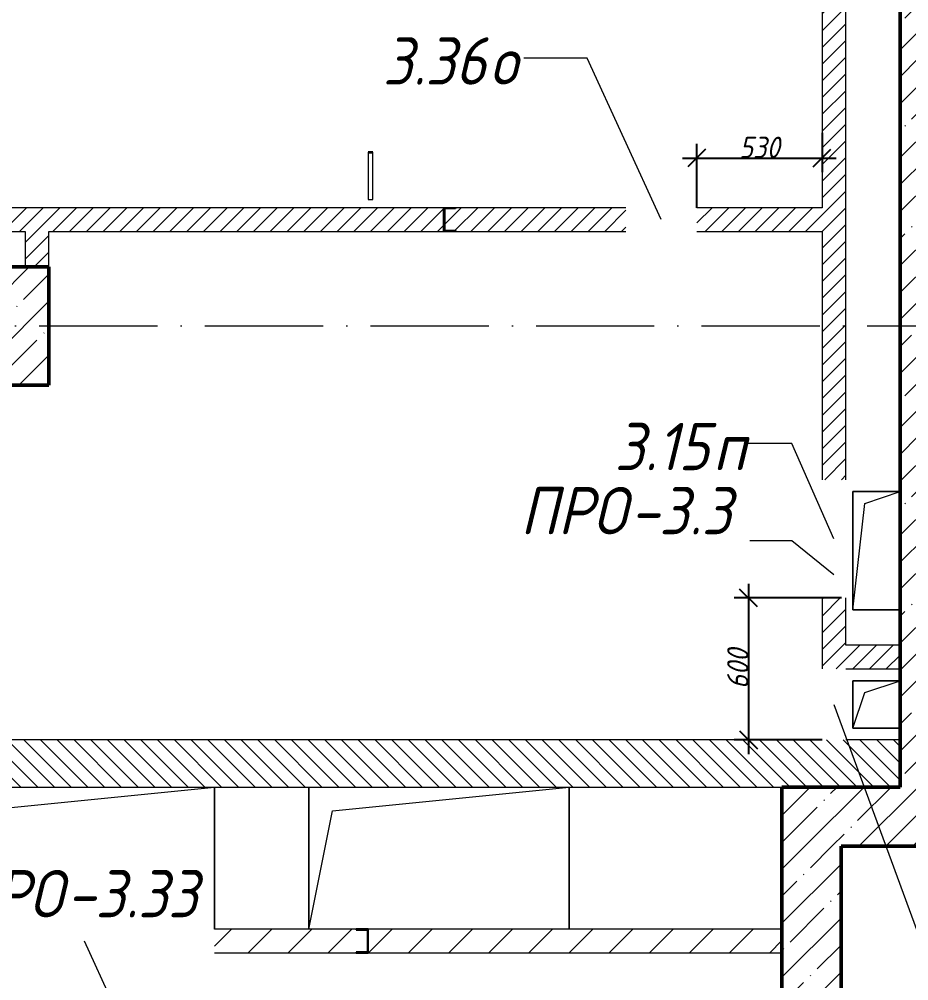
# Model space of a CAD drawing. Header units: millimetres. Extents: x -356862 to 418287, y 0 to 839748.
# Drawn here: x 238310 to 242072, y 372705 to 376770 of the extents above; entities that cross this region are included whole.
import ezdxf

# ---------------------------------------------------------------- set-up
doc = ezdxf.new("R2010")
doc.units = ezdxf.units.MM
doc.linetypes.add('50_200_ШТРИХ_1Т_ш5_п1_п1_', pattern=[700, 500, -100, 0, -100])
for name, color, linetype, lineweight in [('A-____-____-DIMS', 7, 'Continuous', 9), ('A-DOOR-OPNG-MCUT', 7, 'Continuous', 35), ('A-FLOR-____-OTLN', 7, 'Continuous', 9), ('A-GENM-____-IDEN', 7, 'Continuous', 9), ('A-GENM-____-MCUT', 7, 'Continuous', 25), ('A-GENM-____-OTLN', 7, 'Continuous', 9), ('A-GENM-____-OTLN-1', 7, 'Continuous', 25), ('A-GLAZ-____-IDEN', 7, 'Continuous', 9), ('A-WALL-____-MCUT', 7, 'Continuous', 13), ('A-WALL-____-MCUT-2', 7, 'Continuous', 50), ('A-WALL-____-PATT-1', 7, 'Continuous', 9), ('A-WALL-FNSH-MCUT-1', 7, 'Continuous', 9), ('S-COLS-____-MCUT', 7, 'Continuous', 50), ('S-COLS-____-OTLN', 7, 'Continuous', 9), ('S-GRID-____-OTLN-1', 7, '50_200_ШТРИХ_1Т_ш5_п1_п1_', 9)]:
    doc.layers.add(name, color=color, linetype=linetype, lineweight=lineweight)
doc.layers.add('A-DOOR-____-OTLN-1', color=7, linetype='Continuous', lineweight=9, true_color=0xffffff)
doc.styles.add('ISOCPEUR_I_11', font='isocpeui.ttf', dxfattribs={"width": 0.9, "height": 200})
doc.styles.add('ISOCPEUR_I_7', font='isocpeui.ttf', dxfattribs={"width": 0.9, "height": 90})
doc.dimstyles.new('ISO-1_8_0_9К_СРЕДНИЙ_Кладочные_1', dxfattribs={"dimscale": 304.8, "dimtxt": 89.638306, "dimasz": 0.246063, "dimexe": 0.19685, "dimexo": 0, "dimgap": 0, "dimtad": 1, "dimdec": 3, "dimrnd": 0.001, "dimdsep": 46, "dimtxsty": 'ISOCPEUR_I_7', "dimblk1": 'OBLIQUE', "dimblk2": 'OBLIQUE', "dimsah": 1, "dimcen": 0.09, "dimdle": 0.19685, "dimazin": 0, "dimtfac": 1, "dimtdec": 4, "dimtix": 1, "dimtmove": 0, "dimatfit": 3, "dimfxl": 1, "dimtvp": 1, "dimtolj": 1, "dimtzin": 0, "dimarcsym": 2})
pattern_1 = [(45, (144685.44, 323542.24), (-114.04925, 114.04925), []), (45, (144799.49, 323542.24), (-114.04925, 114.04925), [201.612, -40.322, 3.353, -36.97])]
pattern_2 = [(45, (144685.44, 323542.244), (-35.35534, 35.35534), [])]

# ---------------------------------------------------------------- blocks, each defined once
blk = doc.blocks.new('BSC_Колонна _Прямоугольная - 500х500-V146-АР1_План отверстий 3 этажа в осях 1-64_Ю-ЯЯ')
at = {"layer": 'S-COLS-____-OTLN'}
h = blk.add_hatch(dxfattribs=at)
h.set_pattern_fill('FP_151', color=256, style=0, pattern_type=2)
h.set_pattern_definition([(45, (-93500, -51931.04), (-114.04925, 114.04925), []), (45, (-93385.95, -51931.04), (-114.04925, 114.04925), [201.613, -40.323, 3.353, -36.97])])
h.paths.add_polyline_path([(-250, -250), (250, -250), (250, 250), (-250, 250)], flags=0)
at = {"layer": 'S-COLS-____-MCUT'}
for p, q in [((250, 250), (-250, 250)), ((-250, 250), (-250, -250)), ((250, -250), (250, 250)), ((-250, -250), (250, -250))]:
    blk.add_line(p, q, dxfattribs=at)
blk = doc.blocks.new('DOR_ДУ_распашная__1Ст_Прямоугольная_ШЕР - Вн_650х2100h_Кабинки С_у-19996353-АР1_План отверстий 3 этажа в осях 1-64_Ю-ЯЯ')
at = {"layer": 'A-DOOR-OPNG-MCUT'}
for p, q in [((-325, 10), (-325, -10)), ((325, -10), (325, 10))]:
    blk.add_line(p, q, dxfattribs=at)
blk = doc.blocks.new('154_Фахверк_СКБ_Швеллер - Тип_100_3960-28336563-АР1_План отверстий 3 этажа в осях 1-64_Ю-ЯЯ')
at = {"layer": 'A-GENM-____-MCUT'}
for p, q in [((125, 50), (175, 50)), ((125, -50), (125, 50)), ((128, 47), (128, -47)), ((175, 47), (128, 47)), ((175, 50), (175, 47)), ((175, -50), (125, -50)), ((128, -47), (175, -47)), ((175, -47), (175, -50))]:
    blk.add_line(p, q, dxfattribs=at)
blk = doc.blocks.new('154_Фахверк_СКБ_Швеллер - Тип_100_3960-28515445-АР1_План отверстий 3 этажа в осях 1-64_Ю-ЯЯ')
at = {"layer": 'A-GENM-____-MCUT'}
for p, q in [((175, 50), (125, 50)), ((125, 50), (125, -50)), ((128, 47), (175, 47)), ((128, -47), (128, 47)), ((175, 47), (175, 50)), ((125, -50), (175, -50)), ((175, -47), (128, -47)), ((175, -50), (175, -47))]:
    blk.add_line(p, q, dxfattribs=at)
blk = doc.blocks.new('AR_Отверстие прямоугольное _в плите_ - AR_Отверстие прямоугольное _в плите_-30229458-АР1_План отверстий 3 этажа в осях 1-64_Ю-ЯЯ')
at = {"layer": 'A-GENM-____-OTLN'}
for p, q in [((100, 250), (-100, 250)), ((-100, 250), (-100, -250)), ((-50, 200), (100, 250)), ((-100, -250), (-50, 200)), ((-100, -250), (100, -250))]:
    blk.add_line(p, q, dxfattribs=at)
blk = doc.blocks.new('AR_Отверстие прямоугольное _в плите_ - AR_Отверстие прямоугольное _в плите_-V194-АР1_План отверстий 3 этажа в осях 1-64_Ю-ЯЯ')
at = {"layer": 'A-GENM-____-OTLN'}
for p, q in [((100, 100), (-100, 100)), ((-100, 100), (-100, -100)), ((-50, 50), (100, 100)), ((-100, -100), (-50, 50)), ((-100, -100), (100, -100))]:
    blk.add_line(p, q, dxfattribs=at)
blk = doc.blocks.new('AR_Отверстие прямоугольное _в плите_ - AR_Отверстие прямоугольное _в плите_-30552682-АР1_План отверстий 3 этажа в осях 1-64_Ю-ЯЯ')
at = {"layer": 'A-GENM-____-OTLN'}
for p, q in [((-550, 300), (-550, -300)), ((-450, 200), (550, 300)), ((550, -300), (550, 300)), ((-550, -300), (-450, 200))]:
    blk.add_line(p, q, dxfattribs=at)
blk = doc.blocks.new('AR_Отверстие прямоугольное _в плите_ - AR_Отверстие прямоугольное _в плите_-V204-АР1_План отверстий 3 этажа в осях 1-64_Ю-ЯЯ')
at = {"layer": 'A-GENM-____-OTLN'}
for p, q in [((-450, 200), (550, 300)), ((550, -300), (550, 300)), ((-550, -300), (-450, 200))]:
    blk.add_line(p, q, dxfattribs=at)
blk = doc.blocks.new('_Oblique')
at = {"color": 0, "linetype": 'ByBlock', "lineweight": -2}
blk.add_line((-0.5, -0.5), (0.5, 0.5), dxfattribs=at)
blk = doc.blocks.new('*D9627')
at = {"layer": 'A-____-____-DIMS', "color": 0, "lineweight": -2, "transparency": 16777216}
for p, q in [((241394.1, 374383.3), (241394.1, 373663.3)), ((241787.4, 374323.3), (241334.1, 374323.3)), ((241705.4, 373723.3), (241334.1, 373723.3))]:
    blk.add_line(p, q, dxfattribs=at)
at = {"layer": 'Defpoints', "color": 0, "transparency": 16777216}
for p in [(241787.4, 374323.3), (241394.1, 373723.3), (241705.4, 373723.3)]:
    blk.add_point(p, dxfattribs=at)
at = {"layer": 'A-____-____-DIMS', "color": 0, "lineweight": -2, "transparency": 16777216, "xscale": 75, "yscale": 75, "zscale": 75}
for p, rotation in [((241394.1, 374323.3), 90), ((241394.1, 373723.3), 270)]:
    blk.add_blockref('_Oblique', p, dxfattribs=dict(at, rotation=rotation))
at = {"layer": 'A-____-____-DIMS', "color": 0, "transparency": 16777216, "insert": (241349.1, 374023.3), "char_height": 90, "width": 409.578, "attachment_point": 5, "rotation": 90, "style": 'ISOCPEUR_I_7'}
blk.add_mtext('\\A1;600', dxfattribs=at)
blk = doc.blocks.new('*D9537')
at = {"layer": 'A-____-____-DIMS', "color": 0, "lineweight": -2, "transparency": 16777216}
for p, q in [((241705.4, 376289.4), (241705.4, 376123.3)), ((241175.4, 375973.3), (241175.4, 376243.3)), ((241115.4, 376183.3), (241765.4, 376183.3))]:
    blk.add_line(p, q, dxfattribs=at)
at = {"layer": 'Defpoints', "color": 0, "transparency": 16777216}
for p in [(241705.4, 376289.4), (241705.4, 376183.3), (241175.4, 375973.3)]:
    blk.add_point(p, dxfattribs=at)
at = {"layer": 'A-____-____-DIMS', "color": 0, "lineweight": -2, "transparency": 16777216, "xscale": 75, "yscale": 75, "zscale": 75, "rotation": 180}
blk.add_blockref('_Oblique', (241175.4, 376183.3), dxfattribs=at)
at = {"layer": 'A-____-____-DIMS', "color": 0, "lineweight": -2, "transparency": 16777216, "xscale": 75, "yscale": 75, "zscale": 75}
blk.add_blockref('_Oblique', (241705.4, 376183.3), dxfattribs=at)
at = {"layer": 'A-____-____-DIMS', "color": 0, "transparency": 16777216, "insert": (241440.4, 376228.3), "char_height": 90, "width": 409.578, "attachment_point": 5, "style": 'ISOCPEUR_I_7'}
blk.add_mtext('\\A1;530', dxfattribs=at)

msp = doc.modelspace()

# ---------------------------------------------------------------- hatches: boundary and pattern name
at = {"layer": 'A-WALL-____-PATT-1'}
h = msp.add_hatch(dxfattribs=at)
h.set_pattern_fill('FP_12', color=256, style=0, pattern_type=2)
h.set_pattern_definition(pattern_1)
h.paths.add_polyline_path([(242035.4376, 373523.2863), (242285.4376, 373523.2863), (242285.4376, 378723.2863), (242035.4376, 378723.2863), (242035.4376, 374307.7567)], flags=0)
h = msp.add_hatch(dxfattribs=at)
h.set_pattern_fill('FP_8', color=256, style=0, pattern_type=2)
h.set_pattern_definition(pattern_2)
h.paths.add_polyline_path([(241805.4376, 374023.2863), (241805.4376, 374323.2863), (241705.4376, 374323.2863), (241705.4376, 374023.2863), (241780.4376, 374023.2863)], flags=0)
h.paths.add_polyline_path([(241767.5998, 374823.2863), (241805.4376, 374823.2863), (241805.4376, 378423.2863), (241705.4376, 378423.2863), (241705.4376, 374823.2863), (241765.4376, 374823.2863)], flags=0)
h = msp.add_hatch(dxfattribs=at)
h.set_pattern_fill('FP_8', color=256, style=0, pattern_type=2)
h.set_pattern_definition(pattern_2)
h.paths.add_polyline_path([(241175.4376, 375873.2863), (241705.4376, 375873.2863), (241705.4376, 375973.2863), (241175.4376, 375973.2863), (241175.4376, 375957.0784)], flags=0)
h.paths.add_polyline_path([(240875.4376, 375873.2863), (240875.4376, 375973.2863), (240155.4376, 375973.2863), (240155.4376, 375970.2863), (240108.4376, 375970.2863), (240108.4376, 375876.2863), (240155.4376, 375876.2863), (240155.4376, 375873.2863)], flags=0)
h.paths.add_polyline_path([(238435.4376, 375873.2863), (240105.4376, 375873.2863), (240105.4376, 375973.2863), (238135.4376, 375973.2863), (238135.4376, 375873.2863), (238347.0189, 375873.2863)], flags=0)
h = msp.add_hatch(dxfattribs=at)
h.set_pattern_fill('FP_8', color=256, style=0, pattern_type=2)
h.set_pattern_definition(pattern_2)
h.paths.add_polyline_path([(238335.4376, 375723.2863), (238435.4376, 375723.2863), (238435.4376, 375873.2863), (238335.4376, 375873.2863)], flags=0)
h = msp.add_hatch(dxfattribs=at)
h.set_pattern_fill('FP_8', color=256, style=0, pattern_type=2)
h.set_pattern_definition(pattern_2)
h.paths.add_polyline_path([(242035.4376, 374023.2863), (242035.4376, 374123.2863), (241805.4376, 374123.2863), (241805.4376, 374023.2863), (241881.9475, 374023.2863)], flags=0)
h = msp.add_hatch(dxfattribs=at)
h.set_pattern_fill('FP_9', color=256, style=0, pattern_type=2)
h.set_pattern_definition([(135, (144685.44, 323542.244), (-35.35534, -35.35534), [])])
h.paths.add_polyline_path([(242035.4376, 373523.2863), (242035.4376, 373723.2863), (238135.4376, 373723.2863), (238135.4376, 373523.2863), (241881.9475, 373523.2863)], flags=0)
h = msp.add_hatch(dxfattribs=at)
h.set_pattern_fill('FP_12', color=256, style=0, pattern_type=2)
h.set_pattern_definition(pattern_1)
h.paths.add_polyline_path([(241785.4376, 373273.2863), (242285.4376, 373273.2863), (242285.4376, 373523.2863), (241535.4376, 373523.2863), (241535.4376, 373273.2863)], flags=0)
h = msp.add_hatch(dxfattribs=at)
h.set_pattern_fill('FP_12', color=256, style=0, pattern_type=2)
h.set_pattern_definition(pattern_1)
h.paths.add_polyline_path([(241535.4376, 370623.2863), (241785.4376, 370623.2863), (241785.4376, 370823.2863), (241535.4376, 370823.2863)], flags=0)
h.paths.add_polyline_path([(241785.4376, 372423.2863), (241785.4376, 373273.2863), (241535.4376, 373273.2863), (241535.4376, 372423.2863)], flags=0)
h = msp.add_hatch(dxfattribs=at)
h.set_pattern_fill('FP_7', color=256, style=0, pattern_type=2)
h.set_pattern_definition([(45, (144685.44, 323542.24), (-84.85281, 84.85281), [])])
h.paths.add_polyline_path([(241535.4376, 372823.2863), (241535.4376, 372923.2863), (239785.4376, 372923.2863), (239785.4376, 372823.2863), (240114.4832, 372823.2863)], flags=0)
h.paths.add_polyline_path([(239735.4376, 372823.2863), (239735.4376, 372826.2863), (239782.4376, 372826.2863), (239782.4376, 372920.2863), (239735.4376, 372920.2863), (239735.4376, 372923.2863), (239135.4376, 372923.2863), (239135.4376, 372823.2863)], flags=0)

# ---------------------------------------------------------------- linework, layer by layer
at = {"layer": 'A-FLOR-____-OTLN'}
for p, q in [((241835.4376, 374773.2863), (242035.4376, 374773.2863)), ((241835.4376, 374273.2863), (241835.4376, 374773.2863)), ((242035.4376, 374273.2863), (241835.4376, 374273.2863)), ((241835.4376, 373973.2863), (242035.4376, 373973.2863)), ((241835.4376, 373773.2863), (241835.4376, 373973.2863)), ((242035.4376, 373773.2863), (241835.4376, 373773.2863)), ((239135.4376, 373523.2863), (239135.4376, 372923.2863)), ((239535.4376, 372923.2863), (239535.4376, 373523.2863)), ((240635.4376, 373523.2863), (240635.4376, 372923.2863))]:
    msp.add_line(p, q, dxfattribs=at)
at = {"layer": 'A-GENM-____-IDEN'}
for p, q in [((241577.4419, 374564.9725), (241399.4462, 374564.9725)), ((241755.4376, 374421.566), (241577.4419, 374564.9725))]:
    msp.add_line(p, q, dxfattribs=at)
at = {"layer": 'A-GLAZ-____-IDEN'}
for p, q in [((240711.838, 376606.0136), (240443.4669, 376606.0136)), ((241025.4376, 375923.2863), (240711.838, 376606.0136)), ((241577.4419, 374975.8832), (241387.2911, 374975.8832)), ((241755.4376, 374573.2863), (241577.4419, 374975.8832)), ((241755.4376, 373873.2863), (242108.2545, 372909.746)), ((238585.4376, 372873.2863), (238791.5459, 372424.3301))]:
    msp.add_line(p, q, dxfattribs=at)
at = {"layer": 'A-WALL-____-MCUT'}
for p, q in [((241705.4376, 373723.2863), (238135.4376, 373723.2863)), ((242035.4376, 373723.2863), (241805.4376, 373723.2863)), ((237935.4376, 373523.2863), (241535.4376, 373523.2863))]:
    msp.add_line(p, q, dxfattribs=at)
at = {"layer": 'A-WALL-____-MCUT-2'}
for p, q in [((242035.4376, 378973.2863), (242035.4376, 373523.2863)), ((241535.4376, 373523.2863), (241535.4376, 372423.2863)), ((242035.4376, 373523.2863), (241535.4376, 373523.2863)), ((241785.4376, 372423.2863), (241785.4376, 373273.2863)), ((241785.4376, 373273.2863), (242285.4376, 373273.2863))]:
    msp.add_line(p, q, dxfattribs=at)
at = {"layer": 'A-WALL-FNSH-MCUT-1'}
for p, q in [((241805.4376, 374823.2863), (241805.4376, 378423.2863)), ((241705.4376, 378323.2863), (241705.4376, 375973.2863)), ((239785.4376, 376208.2863), (239785.4376, 376008.2863)), ((239805.4376, 376008.2863), (239805.4376, 376208.2863)), ((240105.4376, 375973.2863), (238135.4376, 375973.2863)), ((239785.4376, 376008.2863), (239805.4376, 376008.2863)), ((240875.4376, 375973.2863), (240155.4376, 375973.2863)), ((241705.4376, 375973.2863), (241175.4376, 375973.2863)), ((238135.4376, 375873.2863), (238335.4376, 375873.2863)), ((238335.4376, 375873.2863), (238335.4376, 375723.2863)), ((238435.4376, 375873.2863), (240105.4376, 375873.2863)), ((238435.4376, 375723.2863), (238435.4376, 375873.2863)), ((240155.4376, 375873.2863), (240875.4376, 375873.2863)), ((241175.4376, 375873.2863), (241705.4376, 375873.2863)), ((241705.4376, 375873.2863), (241705.4376, 374823.2863)), ((241705.4376, 374323.2863), (241705.4376, 374023.2863)), ((241805.4376, 374123.2863), (241805.4376, 374323.2863)), ((242035.4376, 374123.2863), (241805.4376, 374123.2863)), ((241805.4376, 374023.2863), (242035.4376, 374023.2863)), ((239735.4376, 372923.2863), (239135.4376, 372923.2863)), ((241535.4376, 372923.2863), (239785.4376, 372923.2863)), ((239135.4376, 372823.2863), (239735.4376, 372823.2863)), ((239785.4376, 372823.2863), (241535.4376, 372823.2863))]:
    msp.add_line(p, q, dxfattribs=at)
at = {"layer": 'S-GRID-____-OTLN-1'}
msp.add_line((213891.9375, 375473.2863), (248759.8442, 375473.2863), dxfattribs=at)

# ---------------------------------------------------------------- block references
at = {"layer": 'A-DOOR-____-OTLN-1', "rotation": 90}
msp.add_blockref('DOR_ДУ_распашная__1Ст_Прямоугольная_ШЕР - Вн_650х2100h_Кабинки С_у-19996353-АР1_План отверстий 3 этажа в осях 1-64_Ю-ЯЯ', (239795.4376, 376533.2863), dxfattribs=at)
at = {"layer": 'A-GENM-____-OTLN'}
for name, p in [('AR_Отверстие прямоугольное _в плите_ - AR_Отверстие прямоугольное _в плите_-30229458-АР1_План отверстий 3 этажа в осях 1-64_Ю-ЯЯ', (241935.4376, 374523.2863)), ('AR_Отверстие прямоугольное _в плите_ - AR_Отверстие прямоугольное _в плите_-V194-АР1_План отверстий 3 этажа в осях 1-64_Ю-ЯЯ', (241935.4376, 373873.2863)), ('AR_Отверстие прямоугольное _в плите_ - AR_Отверстие прямоугольное _в плите_-V204-АР1_План отверстий 3 этажа в осях 1-64_Ю-ЯЯ', (238585.4376, 373223.2863)), ('AR_Отверстие прямоугольное _в плите_ - AR_Отверстие прямоугольное _в плите_-30552682-АР1_План отверстий 3 этажа в осях 1-64_Ю-ЯЯ', (240085.4376, 373223.2863))]:
    msp.add_blockref(name, p, dxfattribs=at)
at = {"layer": 'A-GENM-____-OTLN-1'}
msp.add_blockref('154_Фахверк_СКБ_Швеллер - Тип_100_3960-28336563-АР1_План отверстий 3 этажа в осях 1-64_Ю-ЯЯ', (239980.4376, 375923.2863), dxfattribs=at)
at = {"layer": 'A-GENM-____-OTLN-1', "rotation": 180}
msp.add_blockref('154_Фахверк_СКБ_Швеллер - Тип_100_3960-28515445-АР1_План отверстий 3 этажа в осях 1-64_Ю-ЯЯ', (239910.4376, 372873.2863), dxfattribs=at)
at = {"layer": 'S-COLS-____-OTLN'}
msp.add_blockref('BSC_Колонна _Прямоугольная - 500х500-V146-АР1_План отверстий 3 этажа в осях 1-64_Ю-ЯЯ', (238185.4376, 375473.2863), dxfattribs=at)

# ---------------------------------------------------------------- texts
at = {"layer": 'A-GENM-____-IDEN', "char_height": 200, "attachment_point": 1, "style": 'ISOCPEUR_I_11'}
for s, insert, width in [('ПРО', (240429.0396, 374792.0886), 562.784625), ('-3.3', (240893.3833, 374792.0886), 548.35425), ('ПРО', (238045.7075, 373172.6579), 562.784625), ('-3.33', (238510.0513, 373172.6579), 707.088375)]:
    msp.add_mtext(s, dxfattribs=dict(at, insert=insert, width=width))
at = {"layer": 'A-GLAZ-____-IDEN', "char_height": 200, "attachment_point": 1, "style": 'ISOCPEUR_I_11'}
for s, insert, width in [('3.36', (239848.0123, 376693.6281), 548.35425), ('\\fISOCPEUR|b0|i1|c204|p34|;\\W.9;о', (240300.4498, 376693.6281), 158.734125), ('3.15', (240827.8395, 375063.4978), 505.063125), ('\\fISOCPEUR|b0|i1|c204|p34|;\\W.9;п', (241244.5583, 375063.4978), 158.734125)]:
    msp.add_mtext(s, dxfattribs=dict(at, insert=insert, width=width))

# ---------------------------------------------------------------- dimensions: what is measured, and where the dimension line sits
at = {"layer": 'A-____-____-DIMS'}
dim = msp.add_linear_dim(base=(241705.4376, 376183.3048), p1=(241175.4376, 375973.2863), p2=(241705.4376, 376289.3708), dimstyle='ISO-1_8_0_9К_СРЕДНИЙ_Кладочные_1', override={"dimpost": '<>', "dimfxl": 617.097588}, dxfattribs=at)
dim.commit()
dim.dimension.update_dxf_attribs({"geometry": '*D9537', "text_midpoint": (241440.4376, 376228.3048)})
dim = msp.add_linear_dim(base=(241394.146, 373723.2863), p1=(241787.4291, 374323.2863), p2=(241705.4376, 373723.2863), angle=90, dimstyle='ISO-1_8_0_9К_СРЕДНИЙ_Кладочные_1', override={"dimpost": '<>', "dimfxl": 605.576253}, dxfattribs=at)
dim.commit()
dim.dimension.update_dxf_attribs({"geometry": '*D9627', "text_midpoint": (241349.146, 374023.2863)})

doc.saveas('drawing.dxf')
